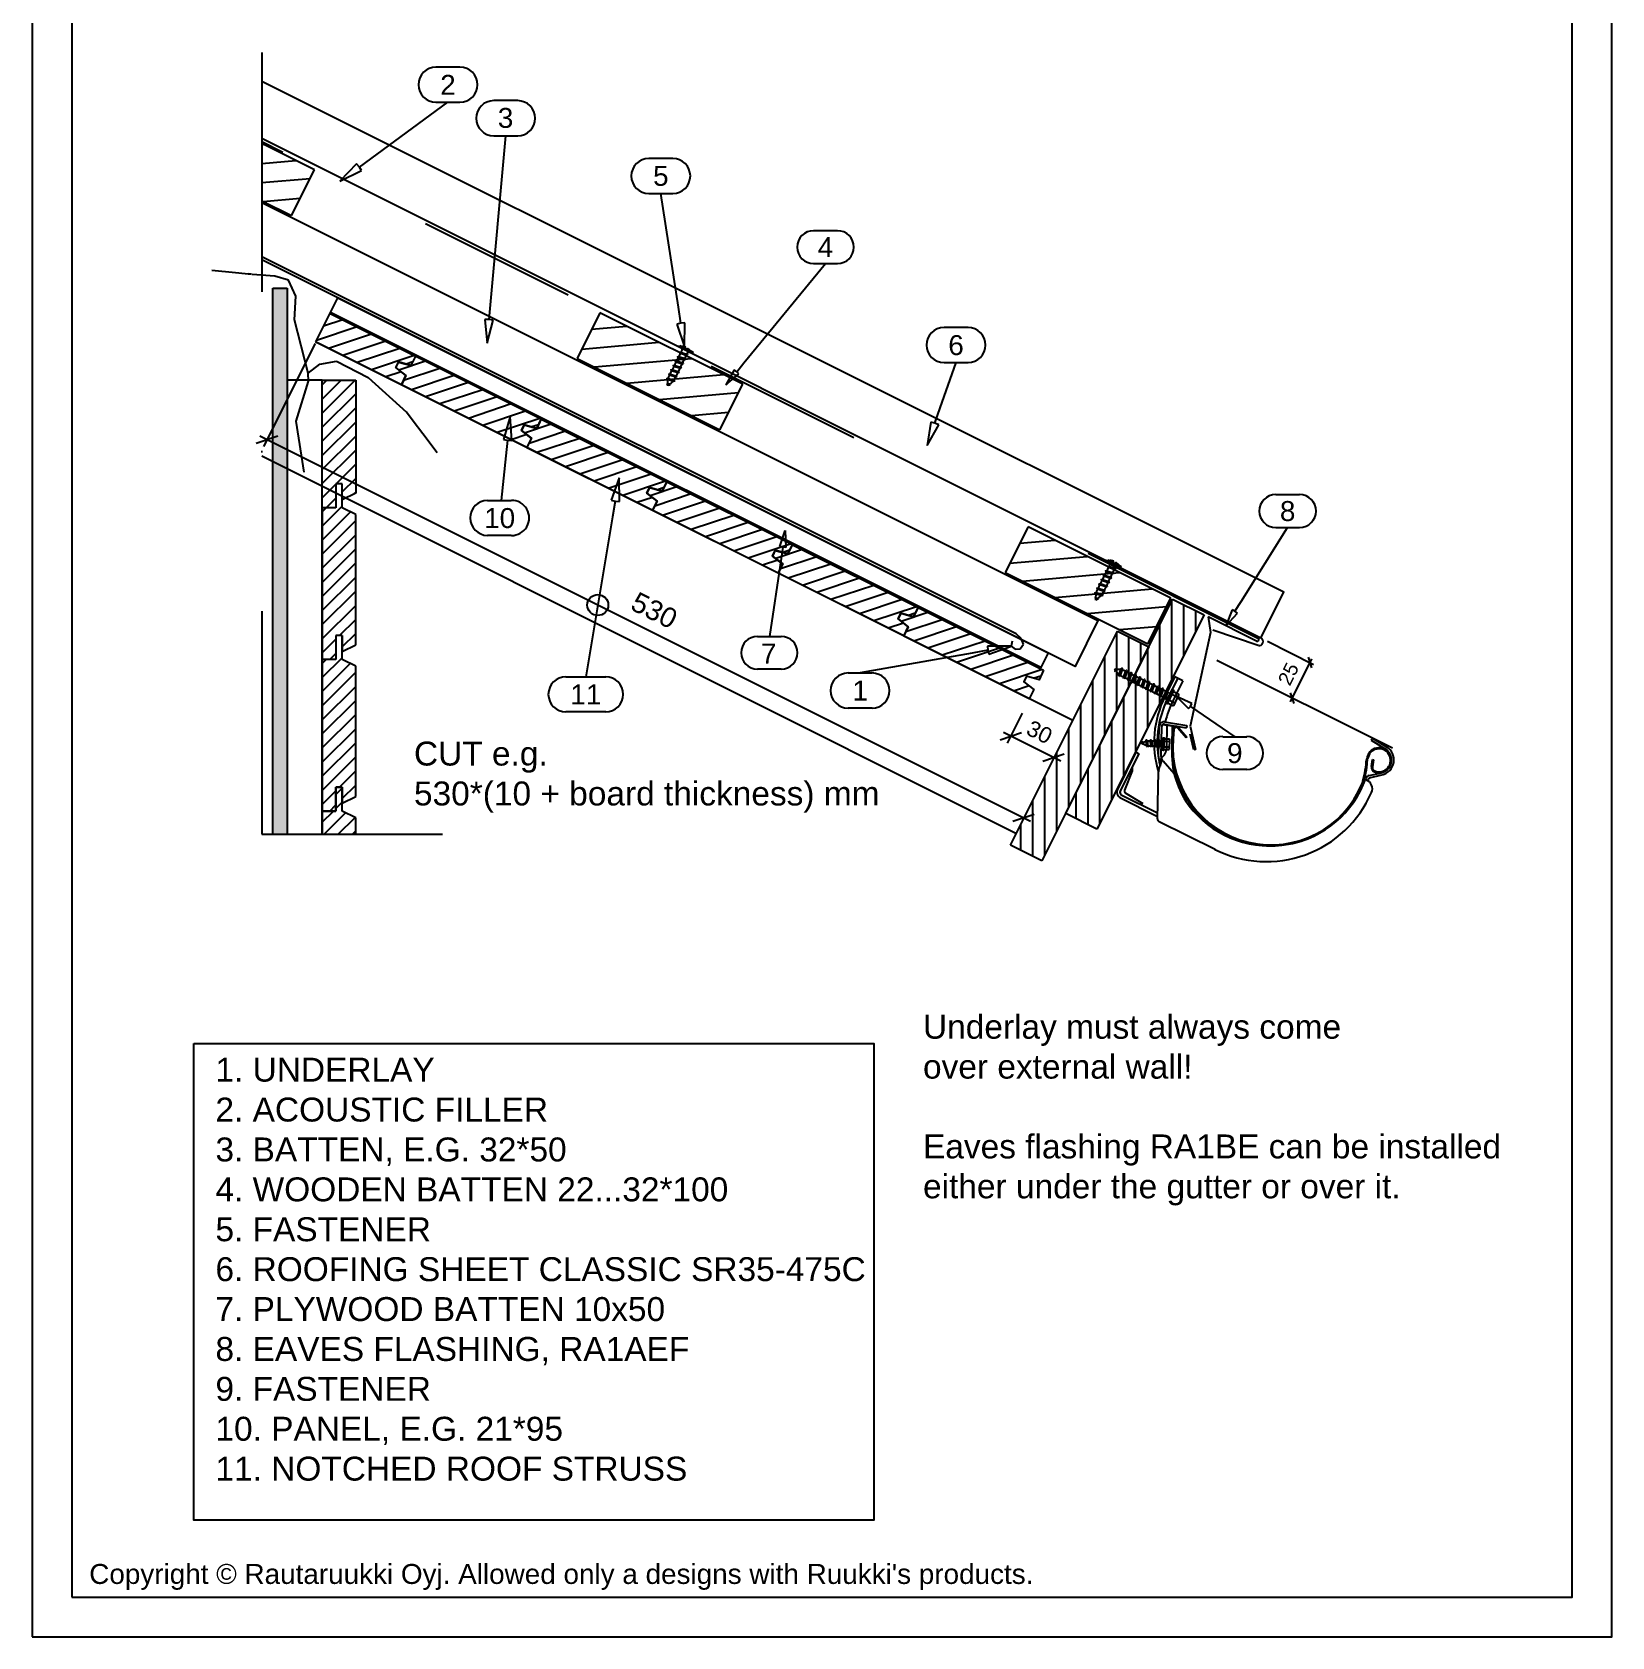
# Model space of a CAD drawing. Extents: x 2509 to 12199, y -2580 to 855.
# Drawn here: x 8334 to 9324, y -855 to 151 of the extents above; entities that cross this region are included whole.
import ezdxf
from ezdxf.enums import TextEntityAlignment as Align

# ---------------------------------------------------------------- set-up
doc = ezdxf.new("R2010")
doc.units = 0
doc.header["$LTSCALE"] = 50
for name, pattern in [('KEL', [2.25, 1, -1.25]), ('KL', [4, 2, -2]), ('PKL', [7, 3, -2, 0, -2])]:
    doc.linetypes.add(name, pattern=pattern)
doc.layers.add('RUUKKI', color=7, linetype='CONTINUOUS')
doc.styles.add('arial', font='ARIAL.TTF')

# ---------------------------------------------------------------- blocks, each defined once
blk = doc.blocks.new('A$C4C0527DD')
at = {"layer": 'RUUKKI', "color": 2}
for p, q in [((6.9, 0), (6.9, 342.2)), ((6.9, 342.2), (15.9, 342.2)), ((15.9, 342.2), (15.9, 0))]:
    blk.add_line(p, q, dxfattribs=at)
blk = doc.blocks.new('A$C73F855DD')
at = {"layer": 'RUUKKI', "color": 1}
for p, q in [((-38.2, 11.4), (-23.3, 9.8)), ((-23.3, 9.8), (-13.4, 8.8)), ((-13.4, 8.8), (-15.4, 9)), ((-15.4, 9), (-15.4, 9))]:
    blk.add_line(p, q, dxfattribs=at)
at = {"layer": 'RUUKKI', "color": 1, "linetype": 'KEL'}
for p, q in [((1.3, 7.7), (-12.8, 8.7)), ((9.8, 5.1), (1.3, 7.7)), ((14.4, -5), (9.8, 5.1)), ((13.6, -19.8), (14.4, -5)), ((22.1, -53.2), (13.6, -19.8)), ((22.1, -53.2), (29.6, -47.6)), ((29.6, -47.6), (39.9, -45.7)), ((39.9, -45.7), (59.8, -55.9)), ((14.7, -83.3), (22.5, -58.3)), ((22.5, -58.3), (22.1, -53.2)), ((59.8, -55.9), (83.8, -77.6)), ((19.7, -115.3), (14.7, -83.3))]:
    blk.add_line(p, q, dxfattribs=at)
at = {"layer": 'RUUKKI', "color": 1, "linetype": 'KL'}
for p, q in [((88, -83.2), (83.8, -77.6)), ((94, -91.2), (88, -83.2)), ((103, -103.2), (94, -91.2))]:
    blk.add_line(p, q, dxfattribs=at)
blk = doc.blocks.new('A$C22D86C85')
at = {"layer": 'RUUKKI', "color": 2}
for p, q in [((0, 0), (0, 80)), ((0, 80), (21, 80)), ((0, 80), (21, 80)), ((21, 80), (21, 9.3)), ((12.5, 15), (8.5, 15)), ((8.5, 15), (8.5, 0)), ((12.5, 5), (12.5, 15)), ((8.5, 0), (0, 0)), ((21, 9.3), (12.5, 5))]:
    blk.add_line(p, q, dxfattribs=at)
at = {"layer": 'RUUKKI', "color": 1}
for p, q in [((0, 77), (3, 80)), ((0, 68.2), (11.8, 80)), ((0, 59.4), (20.6, 80)), ((0, 50.5), (21, 71.5)), ((0, 41.7), (21, 62.7)), ((0, 32.8), (21, 53.8)), ((0, 24), (21, 45)), ((0, 15.2), (21, 36.2)), ((8.7, 15), (21, 27.3)), ((0, 6.3), (8.5, 14.8)), ((12.5, 10), (21, 18.5)), ((2.5, 0), (8.5, 6)), ((20.2, 8.9), (21, 9.6))]:
    blk.add_line(p, q, dxfattribs=at)
blk = doc.blocks.new('A$C595B6667')
at = {"layer": 'RUUKKI', "color": 2}
for p, q in [((12.5, 15), (8.5, 15)), ((8.5, 15), (8.5, 0)), ((12.5, 0), (12.5, 15)), ((8.5, 0), (0, 0)), ((0, 0), (0, -95)), ((21, -4.2), (12.5, 0)), ((21, -85.8), (21, -4.2)), ((12.5, -80), (8.5, -80)), ((8.5, -80), (8.5, -95)), ((12.5, -80), (12.5, -90)), ((12.5, -90), (21, -85.8)), ((8.5, -95), (0, -95))]:
    blk.add_line(p, q, dxfattribs=at)
at = {"layer": 'RUUKKI', "color": 1}
for p, q in [((0, -11.4), (12.5, 1.1)), ((0, -2.5), (2.5, 0)), ((0, -20.2), (17.6, -2.6)), ((0, -29), (21, -8)), ((0, -37.9), (21, -16.9)), ((0, -46.7), (21, -25.7)), ((0, -55.5), (21, -34.5)), ((0, -64.4), (21, -43.4)), ((0, -73.2), (21, -52.2)), ((0, -82.1), (21, -61.1)), ((10.9, -80), (21, -69.9)), ((12.5, -87.2), (21, -78.7)), ((0, -90.9), (8.5, -82.4)), ((4.7, -95), (8.5, -91.2))]:
    blk.add_line(p, q, dxfattribs=at)
blk = doc.blocks.new('A$C02D34DCD')
at = {"layer": 'RUUKKI', "color": 2}
for p, q in [((8.5, 0), (8.5, 15)), ((8.5, 15), (12.5, 15)), ((12.5, 0), (12.5, 15)), ((0, 0), (0, -14.6)), ((0, 0), (8.5, 0)), ((21, -4.2), (12.5, 0)), ((21, -14.6), (21, -4.2)), ((0, -14.6), (21, -14.6))]:
    blk.add_line(p, q, dxfattribs=at)
at = {"layer": 'RUUKKI', "color": 1}
for p, q in [((8.5, 10.4), (12.5, 14.4)), ((8.5, 1.5), (12.5, 5.5)), ((0, -7), (7, 0)), ((1.2, -14.6), (14.7, -1.1)), ((10.1, -14.6), (20.6, -4)), ((18.9, -14.6), (21, -12.5))]:
    blk.add_line(p, q, dxfattribs=at)
blk = doc.blocks.new('A$C17353E42')
at = {"layer": 'RUUKKI', "color": 2}
for p, q in [((472.7, -364.2), (0, -127.9)), ((470.3, -368.9), (469.7, -371.9)), ((469.7, -371.9), (472.2, -373.9)), ((476, -367.2), (472.7, -364.2)), ((475.2, -373.6), (477.3, -370.8)), ((477.3, -370.8), (476, -367.2)), ((472.2, -373.9), (475.2, -373.6))]:
    blk.add_line(p, q, dxfattribs=at)
blk = doc.blocks.new('A$C16181AC7')
at = {"layer": 'RUUKKI', "color": 1}
for p, q in [((-92.2, 33.8), (-108.9, 28.2)), ((-83.2, 29.3), (-106, 21.7)), ((-74.3, 24.8), (-101.1, 15.9)), ((-65.3, 20.4), (-92.2, 11.4)), ((-56.4, 15.9), (-83.2, 7)), ((-47.4, 11.4), (-74.3, 2.5)), ((-38.5, 7), (-65.3, -2)), ((-29.6, 2.5), (-56.4, -6.5)), ((-20.6, -2), (-47.4, -10.9)), ((-21.5, -6), (-25.6, -7.4)), ((-28.8, -12.2), (-38.5, -15.4))]:
    blk.add_line(p, q, dxfattribs=at)
at = {"layer": 'RUUKKI', "color": 2}
blk.add_lwpolyline([(-19.7, -2.4), (-22.6, -8.3), (-30.5, -6), (-32.2, -9.6), (-25.8, -14.5), (-28.7, -20.3), (-107.4, 19), (-104.5, 24.8), (-110.9, 29.8), (-109.2, 33.3), (-101.3, 31.1), (-98.4, 36.9)], close=True, dxfattribs=at)
blk = doc.blocks.new('A$C7BFA2A78')
at = {"layer": 'RUUKKI', "color": 2}
for p, q in [((-4.9, -9.8), (48.7, -36.7)), ((39.8, -54.6), (-13.9, -27.7)), ((460.2, -264.8), (-13.9, -27.7)), ((48.7, -36.7), (45.8, -42.5)), ((38, -40.2), (36.2, -43.8)), ((36.2, -43.8), (42.7, -48.7)), ((45.8, -42.5), (38, -40.2)), ((42.7, -48.7), (39.8, -54.6))]:
    blk.add_line(p, q, dxfattribs=at)
at = {"layer": 'RUUKKI', "color": 1}
for p, q in [((12.1, -18.3), (-13.4, -26.8)), ((3.1, -13.9), (-8.9, -17.9)), ((21, -22.8), (-5.8, -31.8)), ((30, -27.3), (3.1, -36.2)), ((38.9, -31.8), (12.1, -40.7)), ((47.9, -36.2), (21, -45.2)), ((39.6, -46.4), (30, -49.6)), ((47, -40.2), (42.8, -41.6))]:
    blk.add_line(p, q, dxfattribs=at)
blk = doc.blocks.new('A$C3C6009E8')
at = {"layer": 'RUUKKI', "color": 2}
for p, q in [((31.8, -5.9), (-15.9, 17.9)), ((18, -33.6), (31.8, -5.9))]:
    blk.add_line(p, q, dxfattribs=at)
blk = doc.blocks.new('A$C3BC87080')
at = {"layer": 'RUUKKI', "color": 2}
for p, q in [((-40.7, -111.6), (26.3, 22.6)), ((26.3, 22.6), (46, 12.8)), ((46, 12.8), (-21.1, -121.4)), ((-21.1, -121.4), (-40.7, -111.6))]:
    blk.add_line(p, q, dxfattribs=at)
at = {"layer": 'RUUKKI', "color": 1}
for p, q in [((25.8, -27.7), (25.8, 21.5)), ((33.3, -12.7), (33.3, 19.1)), ((40.8, 2.3), (40.8, 15.4)), ((18.3, -42.7), (18.3, 6.5)), ((10.8, -57.7), (10.8, -8.5)), ((3.3, -72.7), (3.3, -23.5)), ((-4.2, -87.7), (-4.2, -38.5)), ((-11.7, -102.7), (-11.7, -53.5)), ((-19.2, -117.7), (-19.2, -68.5)), ((-26.7, -118.6), (-26.7, -83.5)), ((-34.2, -114.8), (-34.2, -98.5))]:
    blk.add_line(p, q, dxfattribs=at)
blk = doc.blocks.new('A$C5AFA2994')
at = {"layer": 'RUUKKI', "color": 3, "ltscale": 20}
for p, q in [((-50.4, -49), (-49.9, -43.1)), ((-49.3, -43.1), (-49.8, -49.1)), ((-41.6, -48.4), (-46.8, -42.3)), ((-46.4, -41.9), (-41.2, -48)), ((-41.2, -48), (-41.6, -48.4)), ((74.6, -66.5), (75.2, -62.1)), ((75.2, -62.1), (75.8, -62.2)), ((75.8, -62.2), (75.2, -66.6))]:
    blk.add_line(p, q, dxfattribs=at)
for centre, radius, start, end in [((11.6, -53.9), 62.2, 175.4915, 338.243), ((11.6, -53.9), 61.6, 175.4915, 337.8441), ((-47.9, -43.2), 2, 40.4915, 175.4915), ((-47.9, -43.2), 1.4, 40.4915, 175.4915), ((79.3, -62.5), 7.8, 248.431, 172.9146), ((79.3, -62.5), 7.2, 248.431, 172.9146), ((-1.3, -56.8), 72.9, 343.7648, 354.8078), ((9, -58.9), 63.1, 343.3333, 355.8463), ((10.4, -54), 61.6, 351.1991, 352.9146), ((10.4, -54), 62.2, 351.1991, 352.9146), ((77.5, -67), 3, 171.6489, 248.431), ((77.5, -67), 2.4, 171.6489, 248.431)]:
    blk.add_arc(centre, radius, start, end, dxfattribs=at)
blk = doc.blocks.new('A$C7B130D64')
at = {"layer": 'RUUKKI', "color": 5, "linetype": 'Continuous'}
for p, q in [((-48.7, -10.3), (-54.9, -22.6)), ((-47, -11.2), (-53.1, -23.5)), ((-43.7, -12.8), (-49.9, -25.2)), ((-43.7, -12.8), (-48.7, -10.3)), ((-55.3, -39.9), (-41.4, -42.2)), ((-55.1, -38.5), (-41.2, -40.7)), ((-58.9, -60.3), (-58.5, -41.5)), ((-57, -41.5), (-57.4, -59.7)), ((-50.3, -41.2), (-56.5, -40.3)), ((-53.7, -54.7), (-53.5, -40.7)), ((-50.3, -41.2), (-50.6, -57.2)), ((-41.2, -40.7), (-41.4, -42.2)), ((74.4, -49.9), (75.2, -48.7)), ((74.4, -49.9), (83.2, -55.4)), ((75.2, -48.7), (84, -54.1)), ((-84.7, -81.2), (-72.9, -57.5)), ((-83, -82.1), (-71.1, -58.4)), ((-72.9, -57.5), (-71.1, -58.4)), ((-75.4, -69.2), (-80.2, -81.2)), ((-59.6, -99.2), (-59, -69.8)), ((-58.8, -68.2), (-57.3, -64.2)), ((-57.6, -63.7), (-57.3, -64.1)), ((-49.1, -71), (-56.1, -63.1)), ((73.1, -72.1), (80.8, -70.3)), ((73.4, -73.6), (81.1, -71.7)), ((-83.2, -85.9), (-59.5, -97.7)), ((-82.3, -84.1), (-59.5, -95.5)), ((-68.6, -89.8), (-79.6, -83.1)), ((-23.5, -118.5), (-58.5, -101))]:
    blk.add_line(p, q, dxfattribs=at)
for centre, radius, start, end in [((2.8, -51.5), 64.5, 153.435, 196.5804), ((2.8, -51.5), 62.5, 153.435, 193.5336), ((2.8, -51.5), 58.9, 153.435, 167.2869), ((-55.5, -41.4), 3, 80.9366, 176.6553), ((-55.5, -41.4), 1.5, 80.9366, 182.2543), ((-53.9, -60.4), 5, 178.9744, 221.6553), ((-52.4, -59.8), 5, 178.9744, 221.6553), ((-61.2, -54.6), 7.43, 301.8455, 358.9744), ((4.4, -58.2), 55, 178.9744, 220.7735), ((78.9, -62.3), 8.17, 283.3538, 58.4462), ((78.9, -62.3), 9.67, 283.3538, 58.4462), ((-79.2, -67.8), 4, 338.5115, 14.8446), ((-54, -69.9), 5, 160.2003, 178.9744), ((-62, -62.5), 5, 340.2003, 15.4953), ((11, -52.5), 63.7, 220.7735, 340.251), ((73.8, -75), 3, 103.3538, 160.251), ((69.1, -80.4), 6, 336.5083, 70.251), ((11, -52.5), 65.2, 339.5962, 340.251), ((73.8, -75), 1.5, 103.3538, 160.251), ((-81.6, -82.7), 3.5, 153.435, 243.435), ((-81.6, -82.7), 1.5, 153.435, 243.435), ((-78.8, -81.8), 1.5, 158.5115, 238.3584), ((8.6, -54.1), 71.9, 243.4439, 336.5083), ((-57.6, -99.2), 2, 178.9744, 243.4439)]:
    blk.add_arc(centre, radius, start, end, dxfattribs=at)
blk = doc.blocks.new('A$C27996A6C')
at = {"layer": 'RUUKKI', "color": 1}
for p, q in [((-19, -2), (-17.1, -2.1)), ((-18.7, -5.4), (-16.8, -5.5)), ((-16.4, -2.2), (-14.7, -2.2)), ((-16, -5.5), (-14.8, -5.5)), ((-14, -5.6), (-10.6, -5.7)), ((-14, -7.3), (-10.7, -7.4)), ((-13.8, -0.6), (-10.4, -0.7)), ((-13.8, -2.2), (-10.5, -2.4)), ((-10.4, -0.7), (-10.7, -7.4))]:
    blk.add_line(p, q, dxfattribs=at)
for points in [[(-14.6, 0), (-13.7, 0), (-14.1, -7.9), (-14.9, -7.8)], [(-27.1, -4.3), (-27.4, -4), (-27.5, -2.9), (-27.3, -2.5), (-27, -2.9), (-26.9, -4)], [(-24.3, -5.8), (-24.7, -5.3), (-25.1, -1.7), (-24.8, -1.2), (-24.4, -1.7), (-24, -5.3)], [(-21.7, -5.9), (-22.1, -5.4), (-22.4, -1.7), (-22.1, -1.2), (-21.7, -1.8), (-21.3, -5.4)], [(-19, -6), (-19.4, -5.5), (-19.8, -1.8), (-19.5, -1.3), (-19, -1.9), (-18.7, -5.6)], [(-16.3, -6.1), (-16.7, -5.6), (-17.1, -2), (-16.8, -1.5), (-16.4, -2), (-16, -5.7)]]:
    blk.add_lwpolyline(points, close=True, dxfattribs=at)
for points in [[(-28.2, -3.3), (-27.5, -3)], [(-27.4, -3.7), (-28.2, -3.3)], [(-22.1, -5.2), (-22.8, -5.2)], [(-22.7, -1.9), (-22.4, -1.9)], [(-21.7, -1.9), (-19.8, -2)], [(-19.4, -5.4), (-21.4, -5.3)]]:
    blk.add_lwpolyline(points, dxfattribs=at)
for points in [[(-27, -2.8), (-26.4, -2.6, -0.041911), (-25.1, -2.1)], [(-24.8, -4.9, -0.053388), (-26.5, -4.2), (-26.9, -4)], [(-24.3, -2, -0.048189), (-22.7, -1.9), (-22.4, -1.9)], [(-22.1, -5.2), (-22.8, -5.2, -0.035659), (-24, -5.1, -0.035659)]]:
    blk.add_lwpolyline(points, format="xyb", dxfattribs=at)
blk = doc.blocks.new('A$C2C575994')
at = {"layer": 'RUUKKI', "color": 1}
for p, q in [((-29.4, 3), (-27.4, 1.9)), ((-26.6, 1.5), (-24.5, 0.5)), ((-23.7, 0.1), (-21.7, -0.9)), ((-30.7, -0.8), (-28.6, -1.9)), ((-27.9, -2.3), (-25.8, -3.3)), ((-25, -3.7), (-23, -4.7)), ((-22.2, -5.1), (-20.1, -6.1)), ((-20.9, -1.3), (-18.8, -2.3)), ((-19.3, -6.5), (-17.3, -7.6)), ((-18.1, -2.7), (-16, -3.8)), ((-16.5, -7.9), (-14.4, -9)), ((-15.2, -4.1), (-13.2, -5.2)), ((-13.7, -9.4), (-11.6, -10.4)), ((-12.4, -5.6), (-10.3, -6.6)), ((-9.5, -7), (-7.8, -7.9)), ((-6.8, -8.3), (-3.3, -10.1)), ((-5.9, -6.5), (-2.4, -8.3)), ((-2.4, -8.3), (-5.9, -15.5)), ((-10.8, -10.8), (-9.6, -11.4)), ((-9.5, -13.7), (-5.9, -15.5)), ((-8.6, -11.9), (-5.1, -13.7))]:
    blk.add_line(p, q, dxfattribs=at)
for points in [[(-42.2, 6.6), (-42.8, 7.4)], [(-42.8, 7.4), (-42, 7.4)], [(-37.2, 2.4), (-37.9, 2.8)], [(-34.3, 1), (-36.4, 2)], [(-36.1, 6.3), (-35.9, 6.2)], [(-35.1, 5.8), (-33, 4.8)], [(-31.5, -0.5), (-33.5, 0.6)], [(-32.3, 4.4), (-30.2, 3.3)], [(-27.4, 1.9), (-27.4, 2)], [(-28.7, -1.8), (-28.6, -1.9)]]:
    blk.add_lwpolyline(points, dxfattribs=at)
for points in [[(-42.2, 5.8), (-42.3, 6.3), (-41.9, 7.6), (-41.5, 7.9), (-41.3, 7.3), (-41.8, 6.1)], [(-39.8, 2.9), (-40.1, 3.6), (-38.7, 7.7), (-38.1, 8.1), (-37.9, 7.3), (-39.3, 3.2)], [(-37, 1.5), (-37.2, 2.2), (-35.8, 6.4), (-35.2, 6.8), (-35, 6), (-36.4, 1.8)], [(-34.1, 0.1), (-34.4, 0.8), (-33, 4.9), (-32.4, 5.3), (-32.2, 4.6), (-33.6, 0.4)], [(-31.3, -1.4), (-31.5, -0.7), (-30.1, 3.5), (-29.5, 3.9), (-29.4, 3.1), (-30.8, -1)], [(-28.5, -2.8), (-28.7, -2.1), (-27.3, 2.1), (-26.7, 2.5), (-26.5, 1.7), (-27.9, -2.5)], [(-25.6, -4.2), (-25.9, -3.5), (-24.5, 0.7), (-23.9, 1.1), (-23.7, 0.3), (-25.1, -3.9)], [(-22.8, -5.6), (-23, -4.9), (-21.6, -0.7), (-21, -0.3), (-20.8, -1.1), (-22.2, -5.3)], [(-19.9, -7), (-20.2, -6.3), (-18.8, -2.2), (-18.2, -1.8), (-18, -2.5), (-19.4, -6.7)], [(-17.1, -8.5), (-17.3, -7.7), (-15.9, -3.6), (-15.4, -3.2), (-15.2, -4), (-16.6, -8.1)], [(-14.3, -9.9), (-14.5, -9.2), (-13.1, -5), (-12.5, -4.6), (-12.3, -5.4), (-13.7, -9.6)], [(-11.4, -11.3), (-11.7, -10.6), (-10.3, -6.4), (-9.7, -6), (-9.5, -6.8), (-10.9, -11)], [(-6.6, -5.4), (-5.6, -5.9), (-9.8, -14.3), (-10.8, -13.8)]]:
    blk.add_lwpolyline(points, close=True, dxfattribs=at)
for points in [[(-39.9, 4.1, -0.053388), (-41.4, 5.7), (-41.8, 6.1)], [(-41.4, 7.4), (-40.6, 7.4, -0.041911), (-38.8, 7.2)], [(-37.2, 2.4), (-37.9, 2.8, -0.035659), (-39.2, 3.5, -0.035659)], [(-38, 7, -0.048189), (-36.1, 6.3), (-35.9, 6.2)]]:
    blk.add_lwpolyline(points, format="xyb", dxfattribs=at)
blk = doc.blocks.new('A$C0A8975B2')
at = {"layer": 'RUUKKI', "color": 6}
for p, q in [((-1.4, -9.4), (27.6, -23.9)), ((26.5, -26.1), (24.3, -19.4)), ((13.1, -47.3), (26.5, -20.5)), ((15.3, -48.5), (13.1, -41.8))]:
    blk.add_line(p, q, dxfattribs=at)
blk = doc.blocks.new('A$C387C5576')
at = {"layer": 'RUUKKI', "color": 6}
for p, q in [((-13.4, -26.8), (-22.9, -45.7)), ((-27.3, -43.5), (-13.9, -39)), ((10.7, -56.9), (-25.1, -39)), ((-0.5, -56.9), (12.9, -52.4))]:
    blk.add_line(p, q, dxfattribs=at)
blk = doc.blocks.new('A$C420063A2')
at = {"layer": 'RUUKKI', "color": 1, "linetype": 'PKL'}
blk.add_line((-58.9, 205.3), (-58.9, -284.6), dxfattribs=at)
at = {"layer": 'RUUKKI', "color": 6}
for p, q in [((-25.5, 23.1), (-57.8, -41.6)), ((-62.3, -39.4), (-48.9, -34.9)), ((-60.1, -34.9), (422.9, -276.4)), ((411.8, -276.4), (425.2, -272))]:
    blk.add_line(p, q, dxfattribs=at)
blk = doc.blocks.new('A$C1F79475A')
at = {"layer": 'RUUKKI', "color": 2}
for p, q in [((33, -73.5), (0, -57)), ((18.7, -102.1), (33, -73.5)), ((0, -92.8), (18.7, -102.1))]:
    blk.add_line(p, q, dxfattribs=at)
at = {"layer": 'RUUKKI', "color": 1}
for p, q in [((0, -57.6), (1, -57.5)), ((0, -69.5), (21.3, -67.6)), ((0, -81.4), (30.4, -78.8)), ((1, -93.2), (24.1, -91.2))]:
    blk.add_line(p, q, dxfattribs=at)
blk = doc.blocks.new('A$C383972BD')
at = {"layer": 'RUUKKI', "color": 2}
for p, q in [((186, -75.2), (171.7, -103.8)), ((275.5, -119.9), (186, -75.2)), ((171.7, -103.8), (261.1, -148.5)), ((261.1, -148.5), (275.5, -119.9))]:
    blk.add_line(p, q, dxfattribs=at)
at = {"layer": 'RUUKKI', "color": 1}
for p, q in [((180.8, -85.5), (202.9, -83.6)), ((174.6, -98), (223.2, -93.7)), ((182.6, -109.2), (243.5, -103.9)), ((202.8, -119.4), (263.7, -114)), ((223.1, -129.5), (272.8, -125.2)), ((243.4, -139.6), (266.6, -137.6))]:
    blk.add_line(p, q, dxfattribs=at)
blk = doc.blocks.new('A$C6EB25057')
at = {"layer": 'RUUKKI', "color": 2}
for p, q in [((-160.3, 41), (-174.7, 12.4)), ((-70.9, -3.7), (-160.3, 41)), ((-174.7, 12.4), (-85.2, -32.3)), ((-85.2, -32.3), (-70.9, -3.7))]:
    blk.add_line(p, q, dxfattribs=at)
at = {"layer": 'RUUKKI', "color": 1}
for p, q in [((-165.5, 30.7), (-143.5, 32.6)), ((-171.8, 18.2), (-123.2, 22.5)), ((-163.8, 7), (-102.9, 12.3)), ((-143.5, -3.2), (-82.6, 2.2)), ((-123.2, -13.3), (-73.5, -9)), ((-102.9, -23.4), (-79.8, -21.4))]:
    blk.add_line(p, q, dxfattribs=at)
blk = doc.blocks.new('A$C0C392382')
at = {"layer": 'RUUKKI', "color": 1}
for p, q in [((54, -18.7), (55, -16.7)), ((55.4, -15.9), (56.4, -14)), ((56.8, -13.2), (57.7, -11.2)), ((57.7, -19.9), (58.7, -17.9)), ((59, -17.2), (60, -15.2)), ((60.4, -14.4), (61.4, -12.5))]:
    blk.add_line(p, q, dxfattribs=at)
for points in [[(57.3, -6.3), (65.4, -10.3), (64.9, -11.2), (56.9, -7.2)], [(58.2, -20.5), (57.5, -20.7), (53.5, -19.4), (53.1, -18.8), (53.9, -18.6), (57.9, -20)], [(59.5, -17.7), (58.9, -18), (54.8, -16.6), (54.5, -16.1), (55.2, -15.9), (59.2, -17.2)], [(60.9, -15), (60.2, -15.2), (56.2, -13.9), (55.8, -13.3), (56.6, -13.2), (60.6, -14.5)], [(62.2, -12.3), (61.6, -12.5), (57.6, -11.2), (57.2, -10.6), (57.9, -10.4), (61.9, -11.8)], [(54.1, -28.7), (53.4, -28.9), (49.5, -27.6), (49.1, -27), (49.8, -26.8), (53.8, -28.1)], [(51.3, -30.9), (50.8, -31.1), (49.6, -30.6), (49.3, -30.2), (49.8, -30.1), (51.1, -30.5)], [(55.4, -25.9), (54.8, -26.2), (50.8, -24.8), (50.4, -24.2), (51.1, -24.1), (55.1, -25.4)], [(56.8, -23.2), (56.1, -23.4), (52.1, -22.1), (51.7, -21.5), (52.5, -21.3), (56.5, -22.7)]]:
    blk.add_lwpolyline(points, close=True, dxfattribs=at)
for points in [[(58.1, -10.5), (58.7, -9.2, 0.414214), (58.3, -7.9)], [(60.7, -8), (60.8, -7.3, 0.08871), (58.4, -6.8, 0.082321)], [(64.3, -9.8, 0.08871), (62.4, -8.1), (62, -8.6)], [(61.8, -11.7), (62.1, -10.9, -0.414214), (63.5, -10.5)], [(49.8, -30.1), (49.8, -29.4, -0.041911), (49.9, -27.7)], [(50.1, -26.9, -0.048189), (50.8, -25.1), (50.9, -24.9)], [(53, -28.7, -0.053388), (51.4, -30.2), (51.1, -30.5)], [(54.6, -26.1), (54.2, -26.8, -0.035659), (53.5, -28, -0.035659)]]:
    blk.add_lwpolyline(points, format="xyb", dxfattribs=at)
for points in [[(52.7, -21.4), (53.7, -19.4)], [(55, -16.7), (55, -16.8)], [(58.6, -18), (58.7, -17.9)], [(50.8, -25.1), (50.9, -24.9)], [(51.3, -24.1), (52.3, -22.1)], [(54.6, -26.1), (54.2, -26.8)], [(55.9, -23.4), (55, -25.3)], [(57.3, -20.6), (56.3, -22.6)], [(49.7, -31.6), (49.7, -30.7)], [(50.5, -31), (49.7, -31.6)]]:
    blk.add_lwpolyline(points, dxfattribs=at)
blk = doc.blocks.new('A$C7FB21F85')
at = {"layer": 'RUUKKI', "color": 7}
blk.add_line((54.9, -29.6), (26.4, -20), dxfattribs=at)
blk.add_lwpolyline([(-569.6, 288.2), (56.6, -24.9), (70.9, 3.7), (-569.6, 323.9)], dxfattribs=at)
blk.add_arc((55.5, -27.2), 2.5, 256.9164, 63.4349, dxfattribs=at)
blk = doc.blocks.new('A$C238B7E99')
at = {"layer": 'RUUKKI', "color": 1}
for p, q in [((-122.6, 24.4), (-16.2, -28.8)), ((-17.1, -30.6), (-47.5, -15.4)), ((-47.5, -15.4), (-46, -25.2)), ((-46, -25.2), (-58.7, -83.9)), ((-58.7, -83.9), (-55.4, -98.5)), ((-56.4, -98.7), (-58.6, -89)), ((-55.4, -98.5), (-56.4, -98.7))]:
    blk.add_line(p, q, dxfattribs=at)
for start, end in [(243.4349, 333.4349), (333.4349, 63.4349)]:
    blk.add_arc((-16.6, -29.7), 1, start, end, dxfattribs=at)

msp = doc.modelspace()

# ---------------------------------------------------------------- hatches: boundary and pattern name
at = {"layer": 'RUUKKI'}
h = msp.add_hatch(dxfattribs=at)
h.set_pattern_fill('DOTS', color=256, scale=2, style=0)
h.set_pattern_definition([(0, (7540, 1860.631), (1.5875, 3.175), [0, -3.175])])
edge = h.paths.add_edge_path()
edge.add_line((8484.8, -9.8), (8493.8, -9.8))
edge.add_line((8493.8, -9.8), (8493.8, -352))
edge.add_line((8484.8, -352), (8484.8, -9.8))
edge.add_line((8477.9, -352), (8591.2, -352))

# ---------------------------------------------------------------- linework, layer by layer
at = {"layer": 'RUUKKI', "color": 1}
for p, q in [((8602.1, 128.8), (8587.1, 128.8)), ((8539.1, 66.2), (8594.6, 106.8)), ((8587.1, 106.8), (8594.6, 106.8)), ((8594.6, 106.8), (8602.1, 106.8)), ((8638.3, 107.8), (8623.3, 107.8)), ((8620.4, -29.3), (8630.8, 85.8)), ((8623.3, 85.8), (8630.8, 85.8)), ((8630.8, 85.8), (8638.3, 85.8)), ((8735.5, 71.6), (8720.5, 71.6)), ((8537.3, 68.2), (8526.9, 57.4)), ((8526.9, 57.4), (8540.4, 64)), ((8539.1, 66.2), (8537.3, 68.2)), ((8540.4, 64), (8539.1, 66.2)), ((8720.5, 49.7), (8728, 49.7)), ((8739, -21.7), (8728, 49.7)), ((8728, 49.7), (8735.5, 49.7)), ((8838.7, 26.3), (8823.7, 26.3)), ((8780.1, -56.6), (8831.2, 5.8)), ((8823.7, 5.8), (8831.2, 5.8)), ((8831.2, 5.8), (8838.7, 5.8)), ((8620.4, -29.3), (8617.8, -29.3)), ((8617.8, -29.3), (8619.1, -44.2)), ((8619.1, -44.2), (8623, -29.7)), ((8623, -29.7), (8620.4, -29.3)), ((8740.5, -31.6), (8739, -21.7)), ((8740.5, -31.6), (8738, -32.2)), ((8738, -32.2), (8742.8, -46.4)), ((8743.1, -31.5), (8740.5, -31.6)), ((8742.8, -46.4), (8743.1, -31.5)), ((8920.5, -34.4), (8905.5, -34.4)), ((8775.6, -62.1), (8780.1, -56.6)), ((8903.1, -84.8), (8913, -56.4)), ((8905.5, -56.4), (8913, -56.4)), ((8913, -56.4), (8920.5, -56.4)), ((8774, -61), (8768.8, -70.4)), ((8768.8, -70.4), (8776.9, -63.4)), ((8775.6, -62.1), (8774, -61)), ((8776.9, -63.4), (8775.6, -62.1)), ((8633.5, -90.1), (8629.4, -104.5)), ((8634.6, -105.1), (8633.5, -90.1)), ((8899.8, -94.3), (8903.1, -84.8)), ((8897.3, -93.6), (8894.9, -108.4)), ((8894.9, -108.4), (8902.2, -95.3)), ((8899.8, -94.3), (8897.3, -93.6)), ((8902.2, -95.3), (8899.8, -94.3)), ((8629.4, -104.5), (8631.9, -105)), ((8631.9, -105), (8630.9, -114.9)), ((8631.9, -105), (8634.6, -105.1)), ((8630.9, -114.9), (8627.9, -142.7)), ((8701.9, -128.5), (8696.9, -142.6)), ((8702, -143.5), (8701.9, -128.5)), ((9128.3, -139.2), (9113.3, -139.2)), ((8619.3, -142.7), (8627.9, -142.7)), ((8627.9, -142.7), (8634.3, -142.7)), ((8696.9, -142.6), (8699.4, -143.3)), ((8699.4, -143.3), (8697.7, -153.1)), ((8699.4, -143.3), (8702, -143.5)), ((8697.7, -153.1), (8681, -253.3)), ((9091.6, -206.1), (9120.8, -159.7)), ((9113.3, -159.7), (9120.8, -159.7)), ((9120.8, -159.7), (9128.3, -159.7)), ((8634.3, -164.7), (8619.3, -164.7)), ((8802.6, -171.7), (8806, -161.6)), ((8806, -161.6), (8806.3, -172.3)), ((8803.4, -179.2), (8796, -228)), ((8804.4, -172.1), (8802.6, -171.7)), ((8804.4, -172.1), (8803.4, -179.2)), ((8806.3, -172.3), (8804.4, -172.1)), ((9087.8, -212.2), (9091.6, -206.1)), ((9086.1, -211.3), (9082.1, -221.3)), ((9082.1, -221.3), (9089.3, -213.3)), ((9087.8, -212.2), (9086.1, -211.3)), ((9089.3, -213.3), (9087.8, -212.2)), ((8788.5, -228), (8796, -228)), ((8796, -228), (8803.5, -228)), ((8923.1, -238.4), (8852.9, -250.9)), ((8932.9, -236.6), (8923.1, -238.4)), ((8947.7, -234), (8932.7, -234)), ((8932.7, -234), (8932.9, -236.6)), ((8932.9, -236.6), (8933.6, -239.2)), ((8933.6, -239.2), (8947.7, -234)), ((8803.5, -248.5), (8788.5, -248.5)), ((8845.4, -250.9), (8852.9, -250.9)), ((8852.9, -250.9), (8860.4, -250.9)), ((8668.5, -253.3), (8681, -253.3)), ((8681, -253.3), (8693.5, -253.3)), ((9060.8, -270.1), (9051.1, -265.7)), ((9051.1, -265.7), (9058.7, -273.2)), ((9059.9, -271.8), (9060.8, -270.1)), ((8693.5, -275.3), (8668.5, -275.3)), ((8860.4, -272.9), (8845.4, -272.9)), ((9058.7, -273.2), (9059.9, -271.8)), ((9059.9, -271.8), (9087.7, -290.9)), ((9080.2, -290.9), (9087.7, -290.9)), ((9087.7, -290.9), (9095.2, -290.9)), ((9095.2, -311.4), (9080.2, -311.4))]:
    msp.add_line(p, q, dxfattribs=at)
at = {"layer": 'RUUKKI', "color": 1, "linetype": 'KL'}
msp.add_line((8848.9, -103.6), (8477.9, 81.9), dxfattribs=at)
at = {"layer": 'RUUKKI', "color": 2}
for p, q in [((8985.8, -280.5), (8511.8, -43.5)), ((8515.8, -147.4), (8515.8, -67.4)), ((8536.8, -67.4), (8536.8, -138.2)), ((8530.6, -141.2), (8950.5, -351.2))]:
    msp.add_line(p, q, dxfattribs=at)
at = {"layer": 'RUUKKI', "color": 2, "linetype": 'KL'}
msp.add_line((8477.9, -114.9), (8530.6, -141.2), dxfattribs=at)
at = {"layer": 'RUUKKI', "color": 1, "linetype": 'PKL'}
for p, q in [((9186.5, -298.1), (9076.4, -243.1)), ((8477.9, -352), (8591.2, -352))]:
    msp.add_line(p, q, dxfattribs=at)
at = {"layer": 'RUUKKI', "color": 2}
for points in [[(8334, -855), (9324, -855), (9324, 570), (8334, 570)], [(8359, -830), (9299, -830), (9299, 545), (8359, 545)]]:
    msp.add_lwpolyline(points, close=True, dxfattribs=at)
at = {"layer": 'RUUKKI', "color": 5}
for points in [[(8477.9, 43.9), (9001.9, -218.1), (8987.6, -246.8), (8477.9, 8.1)], [(8525.6, -15.7), (8970.8, -238.3), (8966.2, -247.4), (8521.1, -24.9)], [(8515.8, -352), (8515.8, -67.4), (8493.8, -67.4), (8493.8, -352)]]:
    msp.add_lwpolyline(points, dxfattribs=at)
msp.add_lwpolyline([(8435.3, -483), (8861.4, -483), (8861.4, -781.9), (8435.3, -781.9)], close=True, dxfattribs=at)
at = {"layer": 'RUUKKI', "color": 1}
msp.add_circle((8688.5, -208.3), 6.56, dxfattribs=at)
for centre, radius, start, end in [((8587.1, 117.8), 11, 90, 270), ((8602.1, 117.8), 11, 270, 90), ((8623.3, 96.8), 11, 90, 270), ((8638.3, 96.8), 11, 270, 90), ((8720.5, 60.6), 11, 90, 270), ((8735.5, 60.6), 11, 270, 90), ((8823.7, 16), 10.3, 90, 270), ((8838.7, 16), 10.3, 270, 90), ((8905.5, -45.4), 11, 90, 270), ((8920.5, -45.4), 11, 270, 90), ((9113.3, -149.4), 10.3, 90, 270), ((9128.3, -149.4), 10.3, 270, 90), ((8619.6, -153.7), 11, 91.325, 268.675), ((8634.5, -153.7), 11, 269.0713, 90.9287), ((8788.5, -238.2), 10.2, 90, 270), ((8803.5, -238.2), 10.2, 270, 90), ((8845.4, -261.9), 11, 90, 270), ((8860.4, -261.9), 11, 270, 90), ((8668.5, -264.3), 11, 90, 270), ((8693.5, -264.3), 11, 270, 90), ((9080.2, -301.1), 10.3, 90, 270), ((9095.2, -301.1), 10.3, 270, 90)]:
    msp.add_arc(centre, radius, start, end, dxfattribs=at)

# ---------------------------------------------------------------- block references
at = {"layer": 'RUUKKI', "color": 5}
for name, p in [('A$C420063A2', (8536.8, -67.4)), ('A$C17353E42', (8477.9, 137.9)), ('A$C3C6009E8', (8493.8, -9.8)), ('A$C7BFA2A78', (8525.6, -15.7)), ('A$C16181AC7', (8672.8, -89.3)), ('A$C16181AC7', (8751.5, -128.7)), ('A$C16181AC7', (8830.2, -168)), ('A$C16181AC7', (8908.9, -207.4)), ('A$C16181AC7', (8987.6, -246.8)), ('A$C3BC87080', (9022.4, -227.3)), ('A$C3BC87080', (8987.9, -247.2)), ('A$C0A8975B2', (9109.5, -221.6)), ('A$C2C575994', (9055.1, -255.9)), ('A$C7B130D64', (9098.8, -243.1)), ('A$C387C5576', (8967.9, -249.2)), ('A$C27996A6C', (9057.2, -291.5)), ('A$C5AFA2994', (9098.8, -243.1))]:
    msp.add_blockref(name, p, dxfattribs=at)
at = {"layer": 'RUUKKI'}
for name, p in [('A$C7FB21F85', (9047.5, -204)), ('A$C1F79475A', (8477.9, 137.9)), ('A$C73F855DD', (8484.8, -9.8)), ('A$C4C0527DD', (8477.9, -352)), ('A$C383972BD', (8503.8, 50.1)), ('A$C0C392382', (8682.6, -39.4)), ('A$C22D86C85', (8515.8, -147.4)), ('A$C595B6667', (8515.8, -147.4)), ('A$C6EB25057', (9118.4, -200.3)), ('A$C238B7E99', (9118.4, -200.3)), ('A$C0C392382', (8950.9, -173.6)), ('A$C595B6667', (8515.8, -242.4)), ('A$C02D34DCD', (8515.8, -337.4))]:
    msp.add_blockref(name, p, dxfattribs=at)

# ---------------------------------------------------------------- texts
at = {"layer": 'RUUKKI', "color": 2, "style": 'arial'}
for s, p in [('2', (8594.6, 117.8)), ('3', (8630.7, 97)), ('5', (8728, 60.6)), ('4', (8831.2, 16)), ('6', (8913, -45.4)), ('10', (8627, -153.8)), ('8', (9120.8, -149.4)), ('7', (8795.6, -238.7)), ('11', (8681, -264.3)), ('1', (8852.9, -261.9)), ('9', (9087.7, -301.1))]:
    msp.add_text(s, height=12.5, dxfattribs=at).set_placement(p, align=Align.MIDDLE)
at = {"layer": 'RUUKKI', "color": 2, "attachment_point": 5, "style": 'arial'}
for s, insert, char_height, rotation in [('\\A1;530', (8723.9, -211.7), 12.5, 333.4349), ('\\A1;25', (9121.3, -251.5), 8.75, 63.4349), ('\\A1;30', (8965.3, -288), 10, 333.4349)]:
    msp.add_mtext(s, dxfattribs=dict(at, insert=insert, char_height=char_height, rotation=rotation))
at = {"layer": 'RUUKKI', "color": 2, "char_height": 15, "attachment_point": 1, "style": 'arial'}
for s, insert, width in [('CUT e.g.\\P530*(10 + board thickness) mm', (8573.3, -293.9), 358.281), ('Underlay must always come \\Pover external wall!\\P\\PEaves flashing RA1BE can be installed\\Peither under the gutter or over it.', (8892.3, -465.1), 358.281), ('1. UNDERLAY\\P2. ACOUSTIC FILLER\\P3. BATTEN, E.G. 32*50\\P4. WOODEN BATTEN 22...32*100\\P5. FASTENER\\P6. ROOFING SHEET CLASSIC SR35-475C\\P7. PLYWOOD BATTEN 10x50\\P8. EAVES FLASHING, RA1AEF\\P9. FASTENER\\P10. PANEL, E.G. 21*95\\P11. NOTCHED ROOF STRUSS ', (8448.9, -492), 441.202)]:
    msp.add_mtext(s, dxfattribs=dict(at, insert=insert, width=width))
at = {"layer": 'RUUKKI', "color": 1, "insert": (8369.8, -809.3), "char_height": 12.5, "width": 601.127, "attachment_point": 1, "style": 'arial'}
msp.add_mtext("Copyright © Rautaruukki Oyj. Allowed only a designs with Ruukki's products.", dxfattribs=at)

doc.saveas('drawing.dxf')
